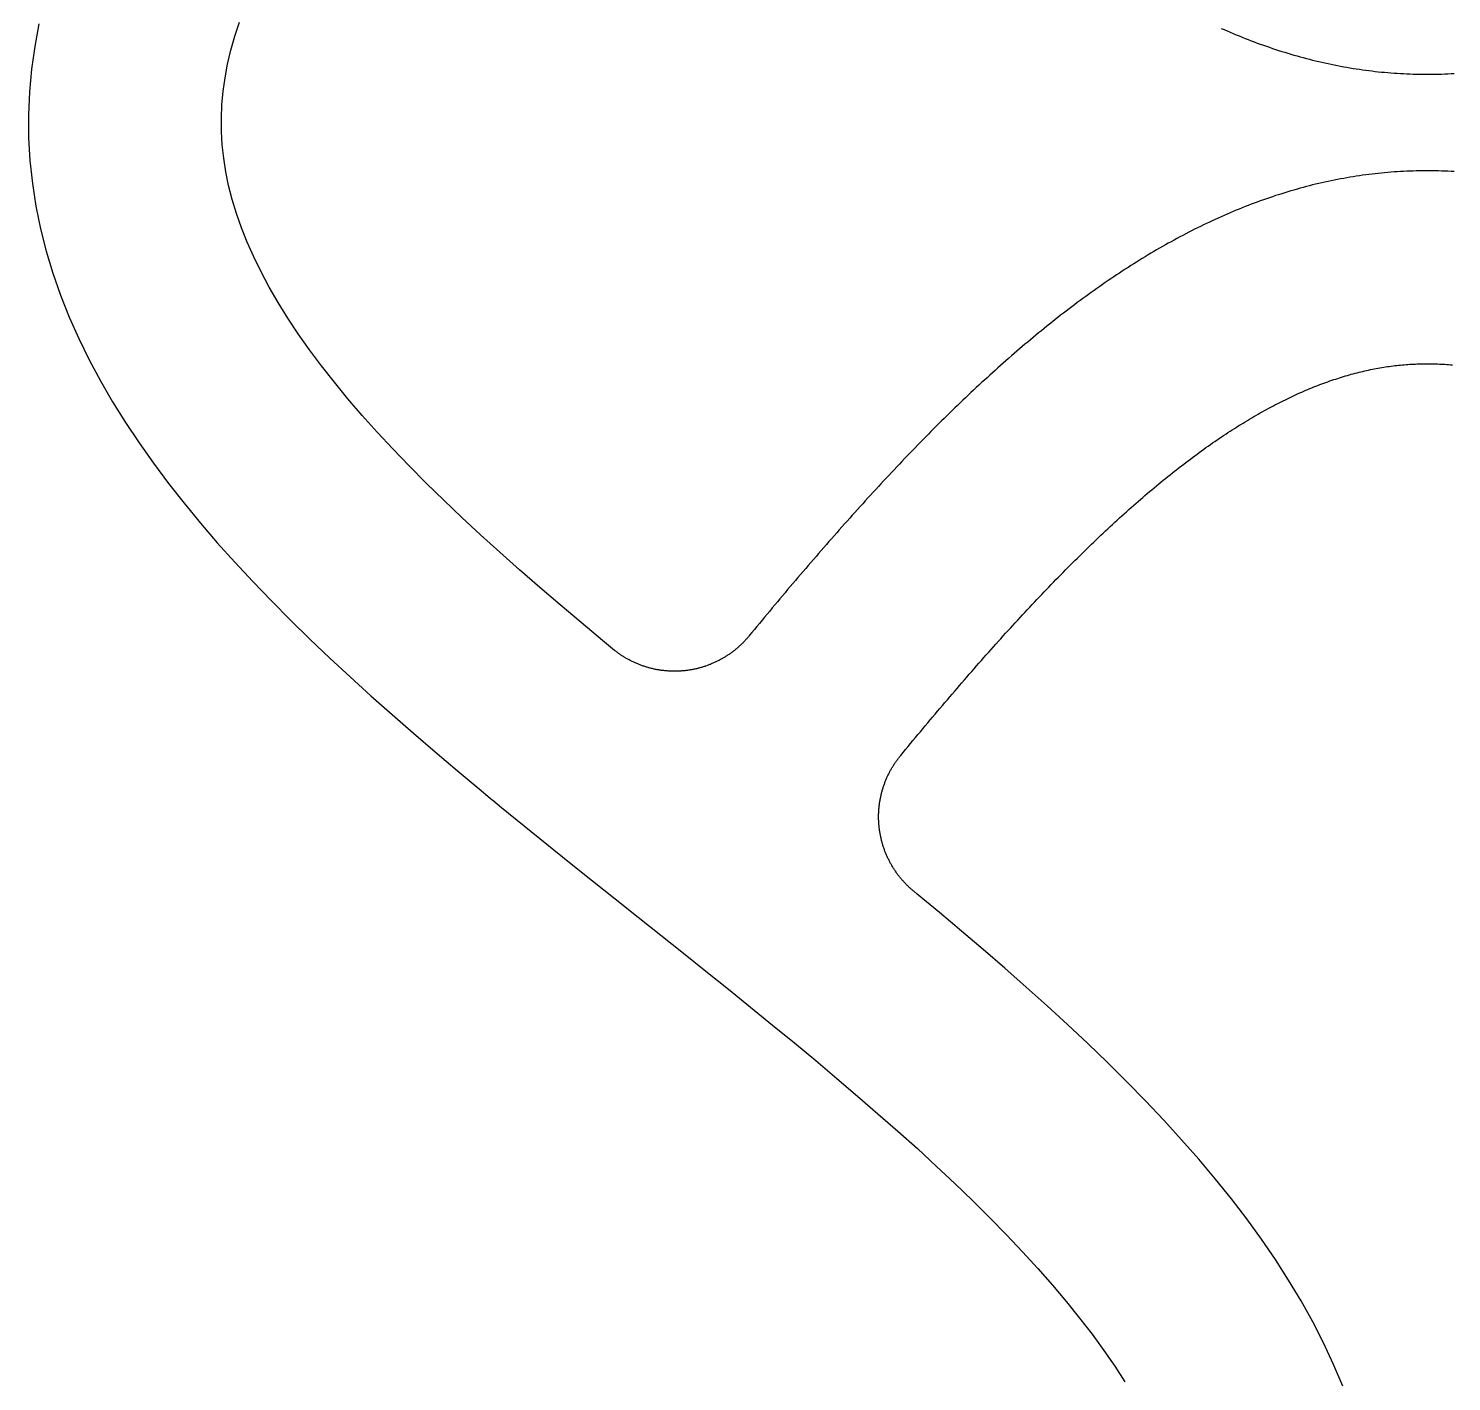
# Model space of a CAD drawing. Header units: millimetres. Extents: x 0 to 12, y 0 to 22.
# Drawn here: x 0.1 to 3.05, y 5.39 to 8.195 of the extents above; entities that cross this region are included whole.
import ezdxf

# ---------------------------------------------------------------- set-up
doc = ezdxf.new("R2010")
doc.units = ezdxf.units.MM
doc.layers.add('CUT_HOLE', color=3, linetype='Continuous')
doc.layers.add('CUT_OUTER', color=1, linetype='Continuous')

msp = doc.modelspace()

# ---------------------------------------------------------------- linework, layer by layer
at = {"layer": 'CUT_HOLE'}
for points in [[(3.0558, 7.8984), (3.0493, 7.8987), (3.0427, 7.899), (3.0361, 7.8993), (3.0296, 7.8995), (3.023, 7.8997), (3.0164, 7.8999), (3.0099, 7.8999), (3.0033, 7.9), (2.9967, 7.9), (2.9901, 7.8999), (2.9836, 7.8999), (2.977, 7.8997), (2.9704, 7.8995), (2.9639, 7.8993), (2.9573, 7.899), (2.9507, 7.8987), (2.9442, 7.8984), (2.9376, 7.898), (2.931, 7.8975), (2.9245, 7.897), (2.9179, 7.8965), (2.9114, 7.8959), (2.9048, 7.8953), (2.8983, 7.8946), (2.8917, 7.8939), (2.8852, 7.8931), (2.8787, 7.8923), (2.8721, 7.8915), (2.8656, 7.8906), (2.8591, 7.8897), (2.8526, 7.8887), (2.846, 7.8877), (2.8395, 7.8866), (2.833, 7.8855), (2.8265, 7.8843), (2.82, 7.8831), (2.8136, 7.8819), (2.8071, 7.8806), (2.8006, 7.8793), (2.7941, 7.8779), (2.7877, 7.8765), (2.7812, 7.8751), (2.7748, 7.8736), (2.7683, 7.872), (2.7619, 7.8705), (2.7555, 7.8688), (2.7491, 7.8672), (2.7426, 7.8655), (2.7362, 7.8637), (2.7298, 7.862), (2.7234, 7.8601), (2.7171, 7.8583), (2.7107, 7.8564), (2.7043, 7.8544), (2.698, 7.8525), (2.6916, 7.8504), (2.6853, 7.8484), (2.6789, 7.8463), (2.6726, 7.8441), (2.6663, 7.842), (2.66, 7.8397), (2.6537, 7.8375), (2.6474, 7.8352), (2.6411, 7.8329), (2.6349, 7.8305), (2.6286, 7.8281), (2.6223, 7.8256), (2.6161, 7.8232), (2.6099, 7.8206), (2.6036, 7.8181), (2.5974, 7.8155), (2.5912, 7.8129), (2.585, 7.8102), (2.5788, 7.8075), (2.5726, 7.8048), (2.5664, 7.802), (2.5603, 7.7992), (2.5541, 7.7964), (2.548, 7.7935), (2.5418, 7.7906), (2.5357, 7.7876), (2.5296, 7.7847), (2.5235, 7.7816), (2.5174, 7.7786), (2.5113, 7.7755), (2.5052, 7.7724), (2.4991, 7.7692), (2.493, 7.7661), (2.487, 7.7629), (2.4809, 7.7596), (2.4749, 7.7563), (2.4689, 7.753), (2.4628, 7.7497), (2.4568, 7.7463), (2.4508, 7.7429), (2.4448, 7.7394), (2.4388, 7.736), (2.4328, 7.7325), (2.4269, 7.7289), (2.4209, 7.7254), (2.415, 7.7218), (2.409, 7.7181), (2.4031, 7.7145), (2.3971, 7.7108), (2.3912, 7.7071), (2.3853, 7.7033), (2.3794, 7.6995), (2.3735, 7.6957), (2.3676, 7.6919), (2.3617, 7.688), (2.3558, 7.6841), (2.35, 7.6802), (2.3441, 7.6763), (2.3382, 7.6723), (2.3324, 7.6683), (2.3266, 7.6642), (2.3207, 7.6602), (2.3149, 7.6561), (2.3091, 7.6519), (2.3033, 7.6478), (2.2975, 7.6436), (2.2917, 7.6394), (2.2859, 7.6352), (2.2801, 7.6309), (2.2743, 7.6266), (2.2686, 7.6223), (2.2628, 7.618), (2.2571, 7.6136), (2.2513, 7.6092), (2.2456, 7.6048), (2.2398, 7.6003), (2.2341, 7.5959), (2.2284, 7.5914), (2.2227, 7.5868), (2.2169, 7.5823), (2.2112, 7.5777), (2.2055, 7.5731), (2.1999, 7.5685), (2.1942, 7.5639), (2.1885, 7.5592), (2.1828, 7.5545), (2.1771, 7.5498), (2.1715, 7.545), (2.1658, 7.5403), (2.1602, 7.5355), (2.1545, 7.5306), (2.1489, 7.5258), (2.1433, 7.5209), (2.1376, 7.516), (2.132, 7.5111), (2.1264, 7.5062), (2.1208, 7.5012), (2.1152, 7.4963), (2.1096, 7.4913), (2.104, 7.4862), (2.0984, 7.4812), (2.0928, 7.4761), (2.0872, 7.471), (2.0816, 7.4659), (2.076, 7.4608), (2.0705, 7.4556), (2.0649, 7.4505), (2.0594, 7.4453), (2.0538, 7.44), (2.0482, 7.4348), (2.0427, 7.4295), (2.0372, 7.4243), (2.0316, 7.419), (2.0261, 7.4136), (2.0206, 7.4083), (2.015, 7.4029), (2.0095, 7.3975), (2.004, 7.3921), (1.9985, 7.3867), (1.993, 7.3813), (1.9875, 7.3758), (1.982, 7.3703), (1.9765, 7.3648), (1.971, 7.3593), (1.9655, 7.3538), (1.96, 7.3482), (1.9545, 7.3427), (1.9491, 7.3371), (1.9436, 7.3315), (1.9381, 7.3258), (1.9327, 7.3202), (1.9272, 7.3145), (1.9217, 7.3089), (1.9163, 7.3032), (1.9108, 7.2974), (1.9054, 7.2917), (1.8999, 7.286), (1.8945, 7.2802), (1.8891, 7.2744), (1.8836, 7.2686), (1.8782, 7.2628), (1.8728, 7.257), (1.8673, 7.2511), (1.8619, 7.2453), (1.8565, 7.2394), (1.8511, 7.2335), (1.8457, 7.2276), (1.8403, 7.2217), (1.8348, 7.2158), (1.8294, 7.2098), (1.824, 7.2038), (1.8186, 7.1979), (1.8132, 7.1919), (1.8079, 7.1859), (1.8025, 7.1798), (1.7971, 7.1738), (1.7917, 7.1678), (1.7863, 7.1617), (1.7809, 7.1556), (1.7756, 7.1495), (1.7702, 7.1434), (1.7648, 7.1373), (1.7595, 7.1312), (1.7541, 7.1251), (1.7487, 7.1189), (1.7434, 7.1128), (1.738, 7.1066), (1.7327, 7.1004), (1.7273, 7.0942), (1.722, 7.088), (1.7166, 7.0818), (1.7113, 7.0755), (1.7059, 7.0693), (1.7006, 7.0631), (1.6952, 7.0568), (1.6899, 7.0505), (1.6846, 7.0442), (1.6792, 7.038), (1.6739, 7.0316), (1.6686, 7.0253), (1.6633, 7.019), (1.658, 7.0127), (1.6526, 7.0064), (1.6473, 7), (1.642, 6.9937), (1.6367, 6.9873), (1.6314, 6.9809), (1.6261, 6.9745), (1.6208, 6.9681), (1.6155, 6.9618), (1.6102, 6.9553), (1.6049, 6.9489), (1.5996, 6.9425), (1.5996, 6.9425), (1.5996, 6.9425), (1.5996, 6.9425), (1.5996, 6.9425), (1.5995, 6.9425), (1.5995, 6.9425), (1.5995, 6.9425), (1.5995, 6.9424), (1.5995, 6.9424), (1.5995, 6.9424), (1.5995, 6.9424), (1.5995, 6.9424), (1.5994, 6.9424), (1.5994, 6.9424), (1.5994, 6.9423), (1.5994, 6.9423), (1.5994, 6.9423), (1.5994, 6.9423), (1.5994, 6.9423), (1.5994, 6.9423), (1.5993, 6.9423), (1.5993, 6.9422), (1.5993, 6.9422), (1.5993, 6.9422), (1.5993, 6.9422), (1.5993, 6.9422), (1.5993, 6.9422), (1.5993, 6.9421), (1.5992, 6.9421), (1.5992, 6.9421), (1.5992, 6.9421), (1.5992, 6.9421), (1.5992, 6.9421), (1.5992, 6.9421), (1.5992, 6.942), (1.5992, 6.942), (1.5991, 6.942), (1.5991, 6.942), (1.5991, 6.942), (1.5991, 6.942), (1.5991, 6.942), (1.5991, 6.9419), (1.5991, 6.9419), (1.5991, 6.9419), (1.599, 6.9419), (1.599, 6.9419), (1.599, 6.9419), (1.599, 6.9418), (1.599, 6.9418), (1.599, 6.9418), (1.599, 6.9418), (1.599, 6.9418), (1.5989, 6.9418), (1.5989, 6.9418), (1.5989, 6.9417), (1.5989, 6.9417), (1.5989, 6.9417), (1.5989, 6.9417), (1.5989, 6.9417), (1.5989, 6.9417), (1.5988, 6.9417), (1.5988, 6.9416), (1.5988, 6.9416), (1.5988, 6.9416), (1.5988, 6.9416), (1.5988, 6.9416), (1.5988, 6.9416), (1.5988, 6.9415), (1.5988, 6.9415), (1.5987, 6.9415), (1.5987, 6.9415), (1.5987, 6.9415), (1.5987, 6.9415), (1.5987, 6.9415), (1.5987, 6.9414), (1.5987, 6.9414), (1.5987, 6.9414), (1.5986, 6.9414), (1.5986, 6.9414), (1.5986, 6.9414), (1.5986, 6.9413), (1.5986, 6.9413), (1.5986, 6.9413), (1.5986, 6.9413), (1.5986, 6.9413), (1.5985, 6.9413), (1.5985, 6.9413), (1.5985, 6.9412), (1.5985, 6.9412), (1.5985, 6.9412), (1.5985, 6.9412), (1.5985, 6.9412), (1.5985, 6.9412), (1.5984, 6.9412), (1.5984, 6.9411), (1.5984, 6.9411), (1.5984, 6.9411), (1.5984, 6.9411), (1.5984, 6.9411), (1.5984, 6.9411), (1.5984, 6.941), (1.5983, 6.941), (1.5983, 6.941), (1.5983, 6.941), (1.5983, 6.941), (1.5983, 6.941), (1.5983, 6.941), (1.5983, 6.9409), (1.5983, 6.9409), (1.5982, 6.9409), (1.5982, 6.9409), (1.5982, 6.9409), (1.5982, 6.9409), (1.5982, 6.9409), (1.5982, 6.9408), (1.5982, 6.9408), (1.5982, 6.9408), (1.5981, 6.9408), (1.5981, 6.9408), (1.5981, 6.9408), (1.5981, 6.9407), (1.5981, 6.9407), (1.5981, 6.9407), (1.5981, 6.9407), (1.5981, 6.9407), (1.598, 6.9407), (1.598, 6.9407), (1.598, 6.9406), (1.598, 6.9406), (1.598, 6.9406), (1.598, 6.9406), (1.598, 6.9406), (1.598, 6.9406), (1.5979, 6.9406), (1.5979, 6.9405), (1.5979, 6.9405), (1.5979, 6.9405), (1.5979, 6.9405), (1.5979, 6.9405), (1.5979, 6.9405), (1.5979, 6.9404), (1.5978, 6.9404), (1.5978, 6.9404), (1.5978, 6.9404), (1.5978, 6.9404), (1.5978, 6.9404), (1.5978, 6.9404), (1.5978, 6.9403), (1.5978, 6.9403), (1.5977, 6.9403), (1.5977, 6.9403), (1.5977, 6.9403), (1.5977, 6.9403), (1.5977, 6.9403), (1.5977, 6.9402), (1.5977, 6.9402), (1.5977, 6.9402), (1.5976, 6.9402), (1.5976, 6.9402), (1.5976, 6.9402), (1.5976, 6.9401), (1.5976, 6.9401), (1.5976, 6.9401), (1.5976, 6.9401), (1.5976, 6.9401), (1.5975, 6.9401), (1.5975, 6.9401), (1.5975, 6.94), (1.5975, 6.94), (1.5975, 6.94), (1.5975, 6.94), (1.5975, 6.94), (1.5975, 6.94), (1.5974, 6.94), (1.5974, 6.9399), (1.5974, 6.9399), (1.5974, 6.9399), (1.5974, 6.9399), (1.5974, 6.9399), (1.5974, 6.9399), (1.5974, 6.9398), (1.5974, 6.9398), (1.5973, 6.9398), (1.5973, 6.9398), (1.5973, 6.9398), (1.5973, 6.9398), (1.5973, 6.9398), (1.5973, 6.9397), (1.5973, 6.9397), (1.5973, 6.9397), (1.5972, 6.9397), (1.5972, 6.9397), (1.5972, 6.9397), (1.5972, 6.9397), (1.5972, 6.9396), (1.5972, 6.9396), (1.5972, 6.9396), (1.5972, 6.9396), (1.5971, 6.9396), (1.5971, 6.9396), (1.5971, 6.9395), (1.5971, 6.9395), (1.5971, 6.9395), (1.5971, 6.9395), (1.5971, 6.9395), (1.5971, 6.9395), (1.597, 6.9395), (1.597, 6.9394), (1.597, 6.9394), (1.597, 6.9394), (1.597, 6.9394), (1.597, 6.9394), (1.597, 6.9394), (1.597, 6.9394), (1.5969, 6.9393), (1.5969, 6.9393), (1.5969, 6.9393), (1.5969, 6.9393), (1.5969, 6.9393), (1.5969, 6.9393), (1.5969, 6.9392), (1.5969, 6.9392), (1.5968, 6.9392), (1.5968, 6.9392), (1.5968, 6.9392), (1.5968, 6.9392), (1.5968, 6.9392), (1.5968, 6.9391), (1.5968, 6.9391), (1.5968, 6.9391), (1.5967, 6.9391), (1.5967, 6.9391), (1.5967, 6.9391), (1.5967, 6.9391), (1.5967, 6.939), (1.5967, 6.939), (1.5967, 6.939), (1.5967, 6.939), (1.5966, 6.939), (1.5966, 6.939), (1.5966, 6.9389), (1.5966, 6.9389), (1.5966, 6.9389), (1.5966, 6.9389), (1.5966, 6.9389), (1.5966, 6.9389), (1.5965, 6.9389), (1.5965, 6.9388), (1.5965, 6.9388), (1.5965, 6.9388), (1.5965, 6.9388), (1.5965, 6.9388), (1.5965, 6.9388), (1.5965, 6.9387), (1.5964, 6.9387), (1.5964, 6.9387), (1.5964, 6.9387), (1.5964, 6.9387), (1.5964, 6.9387), (1.5964, 6.9387), (1.5964, 6.9386), (1.5964, 6.9386), (1.5963, 6.9386), (1.5963, 6.9386), (1.5963, 6.9386), (1.5963, 6.9386), (1.5963, 6.9386), (1.5963, 6.9385), (1.5963, 6.9385), (1.5963, 6.9385), (1.5962, 6.9385), (1.5962, 6.9385), (1.5962, 6.9385), (1.5962, 6.9384), (1.5962, 6.9384), (1.5962, 6.9384), (1.5962, 6.9384), (1.5962, 6.9384), (1.5961, 6.9384), (1.5961, 6.9384), (1.5961, 6.9383), (1.5961, 6.9383), (1.5961, 6.9383), (1.5961, 6.9383), (1.5961, 6.9383), (1.5961, 6.9383), (1.596, 6.9383), (1.596, 6.9382), (1.596, 6.9382), (1.596, 6.9382), (1.596, 6.9382), (1.596, 6.9382), (1.596, 6.9382), (1.596, 6.9381), (1.596, 6.9381), (1.5959, 6.9381), (1.5959, 6.9381), (1.5959, 6.9381), (1.5959, 6.9381), (1.5959, 6.9381), (1.5959, 6.938), (1.5959, 6.938), (1.5959, 6.938), (1.5958, 6.938), (1.5958, 6.938), (1.5958, 6.938), (1.5958, 6.938), (1.5958, 6.9379), (1.5958, 6.9379), (1.5958, 6.9379), (1.5958, 6.9379), (1.5957, 6.9379), (1.5957, 6.9379), (1.5957, 6.9378), (1.5957, 6.9378), (1.5957, 6.9378), (1.5957, 6.9378), (1.5957, 6.9378), (1.5957, 6.9378), (1.5956, 6.9378), (1.5956, 6.9377), (1.5956, 6.9377), (1.5956, 6.9377), (1.5956, 6.9377), (1.5956, 6.9377), (1.5956, 6.9377), (1.5956, 6.9377), (1.5955, 6.9376), (1.5955, 6.9376), (1.5955, 6.9376), (1.5955, 6.9376), (1.5955, 6.9376), (1.5955, 6.9376), (1.5955, 6.9375), (1.5955, 6.9375), (1.5954, 6.9375), (1.5954, 6.9375), (1.5954, 6.9375), (1.5954, 6.9375), (1.5954, 6.9375), (1.5954, 6.9374), (1.5954, 6.9374), (1.5954, 6.9374), (1.5953, 6.9374), (1.5953, 6.9374), (1.5953, 6.9374), (1.5953, 6.9374), (1.5953, 6.9373), (1.5953, 6.9373), (1.5953, 6.9373), (1.5953, 6.9373), (1.5952, 6.9373), (1.5952, 6.9373), (1.5952, 6.9372), (1.5952, 6.9372), (1.5952, 6.9372), (1.5952, 6.9372), (1.5952, 6.9372), (1.5952, 6.9372), (1.5951, 6.9372), (1.5951, 6.9371), (1.5951, 6.9371), (1.5951, 6.9371), (1.5951, 6.9371), (1.5951, 6.9371), (1.5951, 6.9371), (1.5951, 6.9371), (1.595, 6.937), (1.595, 6.937), (1.595, 6.937), (1.595, 6.937), (1.595, 6.937), (1.595, 6.937), (1.595, 6.9369), (1.595, 6.9369), (1.5949, 6.9369), (1.5949, 6.9369), (1.5949, 6.9369), (1.5949, 6.9369), (1.5949, 6.9369), (1.5949, 6.9368), (1.5949, 6.9368), (1.5949, 6.9368), (1.5948, 6.9368), (1.5948, 6.9368), (1.5948, 6.9368), (1.5948, 6.9367), (1.5948, 6.9367), (1.5948, 6.9367), (1.5948, 6.9367), (1.5948, 6.9367), (1.5947, 6.9367), (1.5947, 6.9367), (1.5947, 6.9366), (1.5947, 6.9366), (1.5947, 6.9366), (1.5947, 6.9366), (1.5947, 6.9366), (1.5947, 6.9366), (1.5947, 6.9366), (1.5946, 6.9365), (1.5946, 6.9365), (1.5946, 6.9365), (1.5946, 6.9365), (1.5946, 6.9365), (1.5946, 6.9365), (1.5946, 6.9364), (1.5946, 6.9364), (1.5945, 6.9364), (1.5945, 6.9364), (1.5945, 6.9364), (1.5945, 6.9364), (1.5945, 6.9364), (1.5945, 6.9363), (1.5945, 6.9363), (1.5945, 6.9363), (1.5944, 6.9363), (1.5944, 6.9363), (1.5944, 6.9363), (1.5944, 6.9363), (1.5944, 6.9362), (1.5944, 6.9362), (1.5944, 6.9362), (1.5944, 6.9362), (1.5943, 6.9362), (1.5943, 6.9362), (1.5943, 6.9361), (1.5943, 6.9361), (1.5943, 6.9361), (1.5943, 6.9361), (1.5943, 6.9361), (1.5943, 6.9361), (1.5942, 6.9361), (1.5942, 6.936), (1.5942, 6.936), (1.5942, 6.936), (1.5942, 6.936), (1.5942, 6.936), (1.5942, 6.936), (1.5942, 6.936), (1.5941, 6.9359), (1.5941, 6.9359), (1.5941, 6.9359), (1.5941, 6.9359), (1.5941, 6.9359), (1.5941, 6.9359), (1.5941, 6.9358), (1.5941, 6.9358), (1.594, 6.9358), (1.594, 6.9358), (1.594, 6.9358), (1.594, 6.9358), (1.594, 6.9358), (1.594, 6.9357), (1.594, 6.9357), (1.594, 6.9357), (1.5939, 6.9357), (1.5939, 6.9357), (1.5939, 6.9357), (1.5939, 6.9357), (1.5939, 6.9356), (1.5939, 6.9356), (1.5939, 6.9356), (1.5939, 6.9356), (1.5938, 6.9356), (1.5938, 6.9356), (1.5938, 6.9355), (1.5938, 6.9355), (1.5938, 6.9355), (1.5938, 6.9355), (1.5938, 6.9355), (1.5938, 6.9355), (1.5937, 6.9355), (1.5937, 6.9354), (1.5937, 6.9354), (1.5937, 6.9354), (1.5937, 6.9354), (1.5937, 6.9354), (1.5937, 6.9354), (1.5937, 6.9354), (1.5936, 6.9353), (1.5936, 6.9353), (1.5936, 6.9353), (1.5925, 6.934), (1.5914, 6.9326), (1.5902, 6.9313), (1.5891, 6.93), (1.5879, 6.9287), (1.5867, 6.9274), (1.5855, 6.9261), (1.5843, 6.9248), (1.5831, 6.9235), (1.5819, 6.9223), (1.5807, 6.921), (1.5794, 6.9198), (1.5782, 6.9186), (1.5769, 6.9173), (1.5756, 6.9161), (1.5743, 6.915), (1.573, 6.9138), (1.5717, 6.9126), (1.5704, 6.9114), (1.5691, 6.9103), (1.5677, 6.9092), (1.5664, 6.908), (1.565, 6.9069), (1.5636, 6.9058), (1.5622, 6.9048), (1.5609, 6.9037), (1.5595, 6.9026), (1.5581, 6.9016), (1.5566, 6.9005), (1.5552, 6.8995), (1.5538, 6.8985), (1.5523, 6.8975), (1.5509, 6.8965), (1.5494, 6.8955), (1.5479, 6.8946), (1.5465, 6.8936), (1.545, 6.8927), (1.5435, 6.8918), (1.542, 6.8909), (1.5405, 6.89), (1.539, 6.8891), (1.5374, 6.8882), (1.5359, 6.8874), (1.5344, 6.8865), (1.5328, 6.8857), (1.5313, 6.8849), (1.5297, 6.8841), (1.5281, 6.8833), (1.5265, 6.8825), (1.525, 6.8818), (1.5234, 6.881), (1.5218, 6.8803), (1.5202, 6.8796), (1.5186, 6.8789), (1.5169, 6.8782), (1.5153, 6.8775), (1.5137, 6.8768), (1.5121, 6.8762), (1.5104, 6.8755), (1.5088, 6.8749), (1.5071, 6.8743), (1.5055, 6.8737), (1.5038, 6.8732), (1.5022, 6.8726), (1.5005, 6.8721), (1.4988, 6.8715), (1.4971, 6.871), (1.4955, 6.8705), (1.4938, 6.87), (1.4921, 6.8696), (1.4904, 6.8691), (1.4887, 6.8687), (1.487, 6.8682), (1.4853, 6.8678), (1.4836, 6.8674), (1.4818, 6.867), (1.4801, 6.8667), (1.4784, 6.8663), (1.4767, 6.866), (1.475, 6.8657), (1.4732, 6.8654), (1.4715, 6.8651), (1.4698, 6.8648), (1.468, 6.8645), (1.4663, 6.8643), (1.4645, 6.8641), (1.4628, 6.8638), (1.4611, 6.8636), (1.4593, 6.8635), (1.4576, 6.8633), (1.4558, 6.8631), (1.4541, 6.863), (1.4523, 6.8629), (1.4506, 6.8628), (1.4488, 6.8627), (1.4471, 6.8626), (1.4453, 6.8625), (1.4435, 6.8625), (1.4418, 6.8625), (1.44, 6.8625), (1.4383, 6.8625), (1.4365, 6.8625), (1.4348, 6.8625), (1.433, 6.8625), (1.4313, 6.8626), (1.4295, 6.8627), (1.4277, 6.8628), (1.426, 6.8629), (1.4242, 6.863), (1.4225, 6.8632), (1.4207, 6.8633), (1.419, 6.8635), (1.4172, 6.8637), (1.4155, 6.8639), (1.4138, 6.8641), (1.412, 6.8643), (1.4103, 6.8646), (1.4085, 6.8648), (1.4068, 6.8651), (1.4051, 6.8654), (1.4034, 6.8657), (1.4016, 6.866), (1.3999, 6.8664), (1.3982, 6.8667), (1.3965, 6.8671), (1.3948, 6.8675), (1.393, 6.8679), (1.3913, 6.8683), (1.3896, 6.8687), (1.3879, 6.8691), (1.3862, 6.8696), (1.3845, 6.8701), (1.3829, 6.8706), (1.3812, 6.8711), (1.3795, 6.8716), (1.3778, 6.8721), (1.3762, 6.8727), (1.3745, 6.8732), (1.3728, 6.8738), (1.3712, 6.8744), (1.3695, 6.875), (1.3679, 6.8756), (1.3662, 6.8762), (1.3646, 6.8769), (1.363, 6.8776), (1.3614, 6.8782), (1.3598, 6.8789), (1.3581, 6.8796), (1.3565, 6.8803), (1.355, 6.8811), (1.3534, 6.8818), (1.3518, 6.8826), (1.3502, 6.8834), (1.3486, 6.8842), (1.3471, 6.885), (1.3455, 6.8858), (1.344, 6.8866), (1.3424, 6.8874), (1.3409, 6.8883), (1.3394, 6.8892), (1.3379, 6.8901), (1.3363, 6.8909), (1.3348, 6.8919), (1.3333, 6.8928), (1.3319, 6.8937), (1.3304, 6.8947), (1.3289, 6.8956), (1.3275, 6.8966), (1.326, 6.8976), (1.3246, 6.8986), (1.3231, 6.8996), (1.3217, 6.9006), (1.3203, 6.9017), (1.3189, 6.9027), (1.3175, 6.9038), (1.3161, 6.9049), (1.315, 6.9057), (1.2899, 6.9264), (1.2458, 6.9632), (1.2024, 6.9999), (1.1599, 7.0364), (1.1181, 7.0728), (1.0773, 7.1091), (1.0375, 7.1453), (0.9988, 7.1812), (0.9611, 7.217), (0.9247, 7.2527), (0.8895, 7.2881), (0.8557, 7.3233), (0.8232, 7.3582), (0.7921, 7.3929), (0.7624, 7.4274), (0.7343, 7.4615), (0.7077, 7.4954), (0.6827, 7.5288), (0.6593, 7.562), (0.6376, 7.5947), (0.6175, 7.627), (0.599, 7.6589), (0.5822, 7.6903), (0.567, 7.7213), (0.5535, 7.7518), (0.5416, 7.7819), (0.5312, 7.8115), (0.5224, 7.8406), (0.5151, 7.8694), (0.5093, 7.8978), (0.5049, 7.9259), (0.5019, 7.9538), (0.5003, 7.9815), (0.5001, 8.0092), (0.5012, 8.037), (0.5037, 8.0648), (0.5077, 8.0928), (0.513, 8.1211), (0.5198, 8.1498), (0.5281, 8.1788), (0.5379, 8.2082)], [(2.5726, 8.1952), (2.5788, 8.1925), (2.585, 8.1898), (2.5912, 8.1871), (2.5974, 8.1845), (2.6036, 8.1819), (2.6099, 8.1794), (2.6161, 8.1768), (2.6223, 8.1744), (2.6286, 8.1719), (2.6349, 8.1695), (2.6411, 8.1671), (2.6474, 8.1648), (2.6537, 8.1625), (2.66, 8.1603), (2.6663, 8.158), (2.6726, 8.1559), (2.6789, 8.1537), (2.6853, 8.1516), (2.6916, 8.1496), (2.698, 8.1475), (2.7043, 8.1456), (2.7107, 8.1436), (2.7171, 8.1417), (2.7234, 8.1399), (2.7298, 8.138), (2.7362, 8.1363), (2.7426, 8.1345), (2.7491, 8.1328), (2.7555, 8.1312), (2.7619, 8.1295), (2.7683, 8.128), (2.7748, 8.1264), (2.7812, 8.1249), (2.7877, 8.1235), (2.7941, 8.1221), (2.8006, 8.1207), (2.8071, 8.1194), (2.8136, 8.1181), (2.82, 8.1169), (2.8265, 8.1157), (2.833, 8.1145), (2.8395, 8.1134), (2.846, 8.1123), (2.8526, 8.1113), (2.8591, 8.1103), (2.8656, 8.1094), (2.8721, 8.1085), (2.8787, 8.1077), (2.8852, 8.1069), (2.8917, 8.1061), (2.8983, 8.1054), (2.9048, 8.1047), (2.9114, 8.1041), (2.9179, 8.1035), (2.9245, 8.103), (2.931, 8.1025), (2.9376, 8.102), (2.9442, 8.1016), (2.9507, 8.1013), (2.9573, 8.101), (2.9639, 8.1007), (2.9704, 8.1005), (2.977, 8.1003), (2.9836, 8.1001), (2.9901, 8.1001), (2.9967, 8.1), (3.0033, 8.1), (3.0099, 8.1001), (3.0164, 8.1001), (3.023, 8.1003), (3.0296, 8.1005), (3.0361, 8.1007), (3.0427, 8.101), (3.0493, 8.1013), (3.0558, 8.1016)], [(2.8245, 5.3807), (2.8056, 5.4256), (2.7849, 5.47), (2.7624, 5.5139), (2.7382, 5.5574), (2.7123, 5.6005), (2.6849, 5.6431), (2.6559, 5.6853), (2.6255, 5.7272), (2.5937, 5.7687), (2.5606, 5.8098), (2.5261, 5.8507), (2.4905, 5.8913), (2.4537, 5.9316), (2.4158, 5.9717), (2.3768, 6.0115), (2.3369, 6.0512), (2.2959, 6.0906), (2.2542, 6.1299), (2.2116, 6.169), (2.1682, 6.2079), (2.1241, 6.2467), (2.0795, 6.2854), (2.0342, 6.3239), (1.9884, 6.3623), (1.9423, 6.4006), (1.9353, 6.4064), (1.9353, 6.4064), (1.934, 6.4075), (1.9326, 6.4086), (1.9313, 6.4098), (1.93, 6.4109), (1.9287, 6.4121), (1.9274, 6.4133), (1.9261, 6.4145), (1.9248, 6.4157), (1.9235, 6.4169), (1.9223, 6.4181), (1.921, 6.4193), (1.9198, 6.4206), (1.9186, 6.4218), (1.9173, 6.4231), (1.9161, 6.4244), (1.915, 6.4257), (1.9138, 6.427), (1.9126, 6.4283), (1.9114, 6.4296), (1.9103, 6.4309), (1.9092, 6.4323), (1.908, 6.4336), (1.9069, 6.435), (1.9058, 6.4364), (1.9048, 6.4378), (1.9037, 6.4391), (1.9026, 6.4405), (1.9016, 6.4419), (1.9005, 6.4434), (1.8995, 6.4448), (1.8985, 6.4462), (1.8975, 6.4477), (1.8965, 6.4491), (1.8955, 6.4506), (1.8946, 6.4521), (1.8936, 6.4535), (1.8927, 6.455), (1.8918, 6.4565), (1.8909, 6.458), (1.89, 6.4595), (1.8891, 6.461), (1.8882, 6.4626), (1.8874, 6.4641), (1.8865, 6.4656), (1.8857, 6.4672), (1.8849, 6.4687), (1.8841, 6.4703), (1.8833, 6.4719), (1.8825, 6.4735), (1.8818, 6.475), (1.881, 6.4766), (1.8803, 6.4782), (1.8796, 6.4798), (1.8789, 6.4814), (1.8782, 6.4831), (1.8775, 6.4847), (1.8768, 6.4863), (1.8762, 6.4879), (1.8755, 6.4896), (1.8749, 6.4912), (1.8743, 6.4929), (1.8737, 6.4945), (1.8732, 6.4962), (1.8726, 6.4978), (1.8721, 6.4995), (1.8715, 6.5012), (1.871, 6.5029), (1.8705, 6.5045), (1.87, 6.5062), (1.8696, 6.5079), (1.8691, 6.5096), (1.8687, 6.5113), (1.8682, 6.513), (1.8678, 6.5147), (1.8674, 6.5164), (1.867, 6.5182), (1.8667, 6.5199), (1.8663, 6.5216), (1.866, 6.5233), (1.8657, 6.525), (1.8654, 6.5268), (1.8651, 6.5285), (1.8648, 6.5302), (1.8645, 6.532), (1.8643, 6.5337), (1.8641, 6.5355), (1.8638, 6.5372), (1.8636, 6.5389), (1.8635, 6.5407), (1.8633, 6.5424), (1.8631, 6.5442), (1.863, 6.5459), (1.8629, 6.5477), (1.8628, 6.5494), (1.8627, 6.5512), (1.8626, 6.5529), (1.8625, 6.5547), (1.8625, 6.5565), (1.8625, 6.5582), (1.8625, 6.56), (1.8625, 6.5617), (1.8625, 6.5635), (1.8625, 6.5652), (1.8625, 6.567), (1.8626, 6.5687), (1.8627, 6.5705), (1.8628, 6.5723), (1.8629, 6.574), (1.863, 6.5758), (1.8632, 6.5775), (1.8633, 6.5793), (1.8635, 6.581), (1.8637, 6.5828), (1.8639, 6.5845), (1.8641, 6.5862), (1.8643, 6.588), (1.8646, 6.5897), (1.8648, 6.5915), (1.8651, 6.5932), (1.8654, 6.5949), (1.8657, 6.5966), (1.866, 6.5984), (1.8664, 6.6001), (1.8667, 6.6018), (1.8671, 6.6035), (1.8675, 6.6052), (1.8679, 6.607), (1.8683, 6.6087), (1.8687, 6.6104), (1.8691, 6.6121), (1.8696, 6.6138), (1.8701, 6.6155), (1.8706, 6.6171), (1.8711, 6.6188), (1.8716, 6.6205), (1.8721, 6.6222), (1.8727, 6.6238), (1.8732, 6.6255), (1.8738, 6.6272), (1.8744, 6.6288), (1.875, 6.6305), (1.8756, 6.6321), (1.8762, 6.6338), (1.8769, 6.6354), (1.8776, 6.637), (1.8782, 6.6386), (1.8789, 6.6402), (1.8796, 6.6419), (1.8803, 6.6435), (1.8811, 6.645), (1.8818, 6.6466), (1.8826, 6.6482), (1.8834, 6.6498), (1.8842, 6.6514), (1.885, 6.6529), (1.8858, 6.6545), (1.8866, 6.656), (1.8874, 6.6576), (1.8883, 6.6591), (1.8892, 6.6606), (1.8901, 6.6621), (1.8909, 6.6637), (1.8919, 6.6652), (1.8928, 6.6667), (1.8937, 6.6681), (1.8947, 6.6696), (1.8956, 6.6711), (1.8966, 6.6725), (1.8976, 6.674), (1.8986, 6.6754), (1.8996, 6.6769), (1.9006, 6.6783), (1.9017, 6.6797), (1.9027, 6.6811), (1.9038, 6.6825), (1.9049, 6.6839), (1.9059, 6.6853), (1.907, 6.6867), (1.9082, 6.688), (1.9133, 6.6942), (1.9184, 6.7004), (1.9235, 6.7066), (1.9286, 6.7127), (1.9337, 6.7188), (1.9388, 6.725), (1.9439, 6.7311), (1.949, 6.7372), (1.9541, 6.7433), (1.9592, 6.7494), (1.9642, 6.7554), (1.9693, 6.7615), (1.9744, 6.7675), (1.9795, 6.7735), (1.9846, 6.7795), (1.9896, 6.7855), (1.9947, 6.7915), (1.9998, 6.7975), (2.0049, 6.8034), (2.0099, 6.8093), (2.015, 6.8153), (2.0201, 6.8212), (2.0251, 6.827), (2.0302, 6.8329), (2.0352, 6.8388), (2.0403, 6.8446), (2.0453, 6.8504), (2.0504, 6.8562), (2.0554, 6.862), (2.0605, 6.8678), (2.0655, 6.8735), (2.0705, 6.8793), (2.0756, 6.885), (2.0806, 6.8907), (2.0856, 6.8963), (2.0906, 6.902), (2.0957, 6.9076), (2.1007, 6.9133), (2.1057, 6.9189), (2.1107, 6.9245), (2.1157, 6.93), (2.1207, 6.9356), (2.1257, 6.9411), (2.1308, 6.9466), (2.1357, 6.9521), (2.1407, 6.9576), (2.1457, 6.963), (2.1507, 6.9684), (2.1557, 6.9738), (2.1607, 6.9792), (2.1657, 6.9846), (2.1707, 6.9899), (2.1756, 6.9953), (2.1806, 7.0006), (2.1856, 7.0058), (2.1905, 7.0111), (2.1955, 7.0163), (2.2005, 7.0216), (2.2054, 7.0268), (2.2104, 7.0319), (2.2153, 7.0371), (2.2203, 7.0422), (2.2252, 7.0473), (2.2301, 7.0524), (2.2351, 7.0574), (2.24, 7.0625), (2.2449, 7.0675), (2.2498, 7.0725), (2.2548, 7.0774), (2.2597, 7.0823), (2.2646, 7.0873), (2.2695, 7.0921), (2.2744, 7.097), (2.2793, 7.1018), (2.2842, 7.1067), (2.2891, 7.1115), (2.294, 7.1162), (2.2988, 7.121), (2.3037, 7.1257), (2.3086, 7.1304), (2.3135, 7.135), (2.3183, 7.1397), (2.3232, 7.1443), (2.328, 7.1488), (2.3329, 7.1534), (2.3377, 7.1579), (2.3426, 7.1624), (2.3474, 7.1669), (2.3523, 7.1714), (2.3571, 7.1758), (2.3619, 7.1802), (2.3667, 7.1846), (2.3715, 7.1889), (2.3763, 7.1932), (2.3811, 7.1975), (2.3859, 7.2018), (2.3907, 7.206), (2.3955, 7.2102), (2.4003, 7.2144), (2.4051, 7.2185), (2.4099, 7.2226), (2.4146, 7.2267), (2.4194, 7.2308), (2.4241, 7.2348), (2.4289, 7.2388), (2.4336, 7.2428), (2.4384, 7.2468), (2.4431, 7.2507), (2.4478, 7.2546), (2.4525, 7.2584), (2.4573, 7.2623), (2.462, 7.2661), (2.4667, 7.2698), (2.4714, 7.2736), (2.4761, 7.2773), (2.4807, 7.281), (2.4854, 7.2846), (2.4901, 7.2882), (2.4948, 7.2918), (2.4994, 7.2954), (2.5041, 7.2989), (2.5087, 7.3024), (2.5133, 7.3059), (2.518, 7.3093), (2.5226, 7.3127), (2.5272, 7.3161), (2.5318, 7.3194), (2.5364, 7.3228), (2.541, 7.326), (2.5456, 7.3293), (2.5502, 7.3325), (2.5548, 7.3357), (2.5593, 7.3389), (2.5639, 7.342), (2.5685, 7.3451), (2.573, 7.3482), (2.5775, 7.3512), (2.5821, 7.3542), (2.5866, 7.3572), (2.5911, 7.3601), (2.5956, 7.363), (2.6001, 7.3659), (2.6046, 7.3687), (2.6091, 7.3716), (2.6136, 7.3743), (2.618, 7.3771), (2.6225, 7.3798), (2.6269, 7.3825), (2.6314, 7.3852), (2.6358, 7.3878), (2.6402, 7.3904), (2.6446, 7.3929), (2.6491, 7.3955), (2.6534, 7.398), (2.6578, 7.4004), (2.6622, 7.4029), (2.6666, 7.4053), (2.671, 7.4076), (2.6753, 7.41), (2.6797, 7.4123), (2.684, 7.4145), (2.6883, 7.4168), (2.6927, 7.419), (2.697, 7.4212), (2.7013, 7.4233), (2.7056, 7.4254), (2.7098, 7.4275), (2.7141, 7.4296), (2.7184, 7.4316), (2.7227, 7.4336), (2.7269, 7.4356), (2.7311, 7.4375), (2.7354, 7.4394), (2.7396, 7.4413), (2.7438, 7.4431), (2.748, 7.4449), (2.7522, 7.4467), (2.7564, 7.4484), (2.7606, 7.4501), (2.7647, 7.4518), (2.7689, 7.4535), (2.7731, 7.4551), (2.7772, 7.4567), (2.7813, 7.4582), (2.7855, 7.4598), (2.7896, 7.4613), (2.7937, 7.4627), (2.7978, 7.4642), (2.8019, 7.4656), (2.8059, 7.467), (2.81, 7.4683), (2.8141, 7.4696), (2.8181, 7.4709), (2.8222, 7.4722), (2.8262, 7.4734), (2.8303, 7.4746), (2.8343, 7.4758), (2.8383, 7.4769), (2.8423, 7.4781), (2.8463, 7.4792), (2.8503, 7.4802), (2.8543, 7.4812), (2.8583, 7.4822), (2.8623, 7.4832), (2.8662, 7.4842), (2.8702, 7.4851), (2.8741, 7.486), (2.8781, 7.4868), (2.882, 7.4877), (2.8859, 7.4885), (2.8899, 7.4892), (2.8938, 7.49), (2.8977, 7.4907), (2.9016, 7.4914), (2.9055, 7.4921), (2.9094, 7.4927), (2.9133, 7.4933), (2.9172, 7.4939), (2.9211, 7.4945), (2.925, 7.495), (2.9288, 7.4955), (2.9327, 7.496), (2.9366, 7.4964), (2.9404, 7.4968), (2.9443, 7.4972), (2.9482, 7.4976), (2.952, 7.4979), (2.9559, 7.4983), (2.9597, 7.4986), (2.9635, 7.4988), (2.9674, 7.4991), (2.9712, 7.4993), (2.9751, 7.4994), (2.9789, 7.4996), (2.9827, 7.4997), (2.9866, 7.4998), (2.9904, 7.4999), (2.9942, 7.5), (2.9981, 7.5), (3.0019, 7.5), (3.0058, 7.5), (3.0096, 7.4999), (3.0134, 7.4998), (3.0173, 7.4997), (3.0211, 7.4996), (3.0249, 7.4994), (3.0288, 7.4993), (3.0326, 7.4991), (3.0365, 7.4988), (3.0403, 7.4986), (3.0441, 7.4983), (3.048, 7.4979), (3.0518, 7.4976)]]:
    msp.add_lwpolyline(points, dxfattribs=at)
at = {"layer": 'CUT_OUTER'}
msp.add_lwpolyline([(0.1218, 8.2046), (0.113, 8.1577), (0.1064, 8.1106), (0.1021, 8.0633), (0.1001, 8.0158), (0.1005, 7.9684), (0.1033, 7.921), (0.1083, 7.8737), (0.1157, 7.8267), (0.1252, 7.7799), (0.137, 7.7335), (0.1509, 7.6875), (0.1668, 7.6419), (0.1847, 7.5968), (0.2045, 7.5522), (0.2262, 7.508), (0.2495, 7.4643), (0.2746, 7.421), (0.3012, 7.3782), (0.3294, 7.3357), (0.3591, 7.2937), (0.3902, 7.252), (0.4227, 7.2107), (0.4565, 7.1697), (0.4915, 7.129), (0.5277, 7.0885), (0.5651, 7.0483), (0.6036, 7.0084), (0.643, 6.9686), (0.6835, 6.9291), (0.7248, 6.8897), (0.767, 6.8506), (0.81, 6.8115), (0.8538, 6.7727), (0.8981, 6.7339), (0.9431, 6.6953), (0.9886, 6.6569), (1.0346, 6.6185), (1.0575, 6.5996), (1.0575, 6.5996), (1.0616, 6.5962), (1.0625, 6.5955), (1.081, 6.5802), (1.1277, 6.5421), (1.1746, 6.5041), (1.2218, 6.4661), (1.2691, 6.4283), (1.3164, 6.3906), (1.3637, 6.3529), (1.4108, 6.3153), (1.4579, 6.2779), (1.5046, 6.2405), (1.5511, 6.2033), (1.5971, 6.1661), (1.6427, 6.129), (1.6878, 6.092), (1.7322, 6.0552), (1.776, 6.0185), (1.819, 5.9818), (1.8611, 5.9453), (1.9024, 5.909), (1.9427, 5.8728), (1.982, 5.8367), (2.0202, 5.8008), (2.0572, 5.7651), (2.093, 5.7296), (2.1276, 5.6943), (2.1608, 5.6592), (2.1926, 5.6244), (2.2229, 5.5898), (2.2518, 5.5555), (2.2792, 5.5215), (2.305, 5.4879), (2.3292, 5.4546), (2.3518, 5.4216), (2.3727, 5.3891)], dxfattribs=at)

doc.saveas('drawing.dxf')
